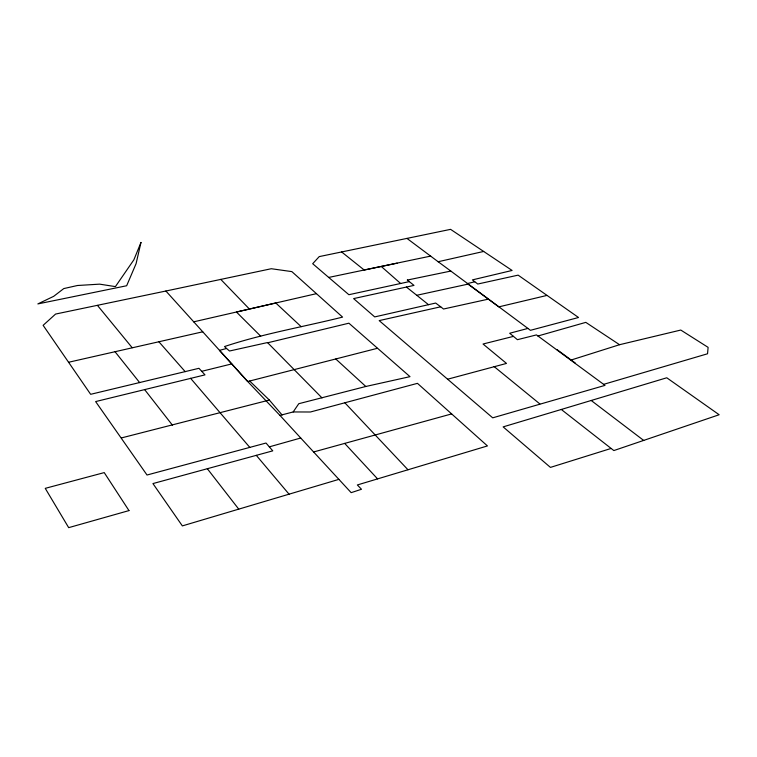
<?xml version="1.0" encoding="UTF-8"?>
<svg xmlns="http://www.w3.org/2000/svg" width="757" height="757" viewBox="0 0 757 757"><rect width="100%" height="100%" fill="white"/><g stroke="black" fill="none" stroke-linecap="round" stroke-linejoin="round"><path stroke-width="1.14" d="M338.909 479.361L182.352 525.897L152.933 483.572L272.766 450.85L266.019 443.034L147.019 475.018L95.628 401.579L204.986 374.876L198.959 368.299L90.651 394.312L43.13 325.33L55.583 314.06L165.887 291.019L247.7 381.528L279.948 415.394L293.167 411.95L298.778 403.708L365.82 386.477L410.001 376.655L348.892 323.192L267.723 342.77M561.297 409.471L666.766 377.781L719.15 414.741L613.842 450.566L561.297 409.471L503.14 426.882L550.443 467.4L611.031 448.466M556.915 349.507L571.166 360.01L619.548 344.709L680.78 330.052L708.117 347.368L707.54 353.774L603.641 384.348L536.467 334.906L517.428 339.685L509.688 333.25L527.932 328.424L530.402 330.326L578.528 317.495L518.138 275.141L477.752 284.036L472.415 279.891L512.111 270.457L450.585 229.352L319.227 256.604L312.698 263.71L348.882 294.71L409.282 281.613L407.351 280.043L450.822 271.063L527.932 328.424M603.641 384.348L605.004 385.379L492.712 417.836L379.181 320.608L440.697 306.803L443.517 309.017L488.35 299.138L498.816 306.878L546.942 295.429M537.886 336.013L585.804 322.368L619.548 344.709M269.303 446.857L300.728 438.01L351.163 492.656L361.486 489.268L357.342 484.963L487.442 445.93L417.457 383.345L310.427 411.997L293.167 411.95M313.739 451.938L451.655 413.909M447.605 379.219L506.499 363.417L483.032 344.019L513.454 336.373M322.009 397.898L267.505 342.552L229.522 351.011L226.551 348.475L219.464 350.377L247.7 381.528L377.223 348.343M282.115 415.006L269.341 400.046L121.451 437.925M201.788 371.299L231.699 363.928M474.715 281.793L467.296 283.601L488.35 299.138M226.551 348.475L224.507 346.555C262.717 333.78 303.207 326.948 342.58 317.107L291.852 271.612L271.29 268.726L165.887 291.019M407.351 280.043L413.994 285.398L353.614 298.599L374.715 316.909L435.663 303.055L440.697 306.803M193.669 321.839L316.36 293.678M68.878 362.196L202.753 331.803M406.944 238.398L438.142 261.733L483.685 251.447M406.414 287.054L416.776 295.287L468.025 284.121M328.699 277.44L430.676 256.093M397.132 263.162L364.193 270.012L341.662 251.977M571.166 360.01L575.197 362.953M438.142 261.733L450.822 271.063M591.198 400.481L643.772 440.498M416.776 295.287L428.538 304.702M539.836 403.916L494.094 366.558M381.244 266.455L400.661 283.515M335.786 358.998L365.82 386.477M301.163 326.674L275.775 302.98L236.458 312.035L260.711 336.193M249.696 381.017L269.341 400.046M220.751 279.371L249.422 309.055M407.976 469.766L344.785 402.715M344.681 443.403L377.573 478.888M279.948 415.394L300.728 438.01M185.2 371.659L158.743 341.606M249.829 447.425L190.546 378.263M139.695 382.654L114.969 351.645M256.282 455.336L289.079 494.217M97.445 305.393L132.172 347.7M144.634 389.6L172.492 425.254M207.323 468.706L238.758 509.149M140.972 242.458L136.08 263.682L126.656 285.749L37.85 303.917L53.69 296.328L63.787 288.578L77.469 285.503L99.64 284.149L115.414 286.619L133.866 259.821L140.972 242.458M128.974 510.597L68.679 527.648L45.25 488.35L104.229 472.605L128.974 510.597"/></g></svg>
